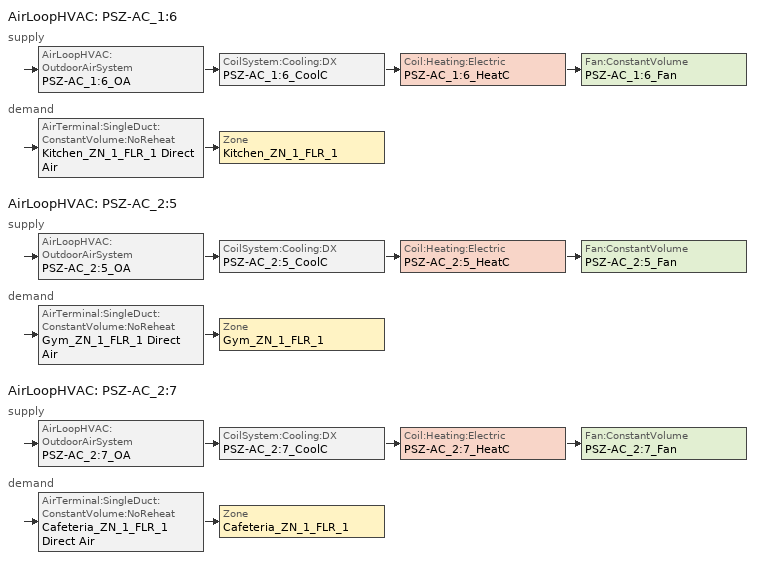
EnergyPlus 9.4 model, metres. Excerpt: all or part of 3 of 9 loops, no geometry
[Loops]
AirLoopHVAC 'PSZ-AC_1:6'
 supply: AirLoopHVAC:OutdoorAirSystem 'PSZ-AC_1:6_OA' > CoilSystem:Cooling:DX 'PSZ-AC_1:6_CoolC' > Coil:Heating:Electric 'PSZ-AC_1:6_HeatC' > Fan:ConstantVolume 'PSZ-AC_1:6_Fan'
 demand: AirTerminal:SingleDuct:ConstantVolume:NoReheat 'Kitchen_ZN_1_FLR_1 Direct Air' > Zone 'Kitchen_ZN_1_FLR_1'
AirLoopHVAC 'PSZ-AC_2:5'
 supply: AirLoopHVAC:OutdoorAirSystem 'PSZ-AC_2:5_OA' > CoilSystem:Cooling:DX 'PSZ-AC_2:5_CoolC' > Coil:Heating:Electric 'PSZ-AC_2:5_HeatC' > Fan:ConstantVolume 'PSZ-AC_2:5_Fan'
 demand: AirTerminal:SingleDuct:ConstantVolume:NoReheat 'Gym_ZN_1_FLR_1 Direct Air' > Zone 'Gym_ZN_1_FLR_1'
AirLoopHVAC 'PSZ-AC_2:7'
 supply: AirLoopHVAC:OutdoorAirSystem 'PSZ-AC_2:7_OA' > CoilSystem:Cooling:DX 'PSZ-AC_2:7_CoolC' > Coil:Heating:Electric 'PSZ-AC_2:7_HeatC' > Fan:ConstantVolume 'PSZ-AC_2:7_Fan'
 demand: AirTerminal:SingleDuct:ConstantVolume:NoReheat 'Cafeteria_ZN_1_FLR_1 Direct Air' > Zone 'Cafeteria_ZN_1_FLR_1'
[DesignSpecification:OutdoorAir] Outdoor Air Method=Flow/Person
Name | Outdoor Air Flow per Person {m3/s-person}
SZ DSOA Cafeteria_ZN_1_FLR_1; SZ DSOA Gym_ZN_1_FLR_1 | 0.01
SZ DSOA Kitchen_ZN_1_FLR_1 | 0.008
[Sizing:Zone] Zone Cooling Design Supply Air Temperature Input Method=SupplyAirTemperature; Zone Cooling Design Supply Air Temperature {C}=12.8; Zone Heating Design Supply Air Temperature Input Method=SupplyAirTemperature; Zone Heating Design Supply Air Temperature {C}=50; Zone Cooling Design Supply Air Humidity Ratio {kgWater/kgDryAir}=0.0085; Zone Heating Design Supply Air Humidity Ratio {kgWater/kgDryAir}=0.008; Cooling Design Air Flow Method=DesignDay; Heating Design Air Flow Method=DesignDay; Account for Dedicated Outdoor Air System=No; Dedicated Outdoor Air System Control Strategy=NeutralSupplyAir; Dedicated Outdoor Air Low Setpoint Temperature for Design {C}=autosize; Dedicated Outdoor Air High Setpoint Temperature for Design {C}=autosize
Name | Design Specification Outdoor Air Object
Cafeteria_ZN_1_FLR_1 | SZ DSOA Cafeteria_ZN_1_FLR_1
Gym_ZN_1_FLR_1 | SZ DSOA Gym_ZN_1_FLR_1
Kitchen_ZN_1_FLR_1 | SZ DSOA Kitchen_ZN_1_FLR_1
[Sizing:System] Type of Load to Size On=Sensible; Design Outdoor Air Flow Rate {m3/s}=AUTOSIZE; Central Heating Maximum System Air Flow Ratio=1; Preheat Design Temperature {C}=7; Preheat Design Humidity Ratio {kgWater/kgDryAir}=0.008; Precool Design Temperature {C}=12.8; Precool Design Humidity Ratio {kgWater/kgDryAir}=0.008; Central Cooling Design Supply Air Temperature {C}=12.8; Central Heating Design Supply Air Temperature {C}=40; Type of Zone Sum to Use=NonCoincident; Central Cooling Design Supply Air Humidity Ratio {kgWater/kgDryAir}=0.0085; Central Heating Design Supply Air Humidity Ratio {kgWater/kgDryAir}=0.008; Cooling Supply Air Flow Rate Method=DesignDay; Heating Supply Air Flow Rate Method=DesignDay; System Outdoor Air Method=ZoneSum; Zone Maximum Outdoor Air Fraction=1; Cooling Design Capacity Method=CoolingDesignCapacity; Cooling Design Capacity {W}=autosize; Heating Design Capacity Method=HeatingDesignCapacity; Heating Design Capacity {W}=autosize; Central Cooling Capacity Control Method=OnOff
Name | 100% Outdoor Air in Cooling | 100% Outdoor Air in Heating
PSZ-AC_1:6 | YES | YES
PSZ-AC_2:5; PSZ-AC_2:7 | No | No
[ZoneControl:Thermostat] Control Type Schedule=Dual Zone Control Type Sched
Name | Zone or ZoneList | Control 1
Cafeteria_ZN_1_FLR_1 Thermostat | Cafeteria_ZN_1_FLR_1 | Cafeteria_ZN_1_FLR_1 DualSPSched
Gym_ZN_1_FLR_1 Thermostat | Gym_ZN_1_FLR_1 | Gym_ZN_1_FLR_1 DualSPSched
Kitchen_ZN_1_FLR_1 Thermostat | Kitchen_ZN_1_FLR_1 | Kitchen_ZN_1_FLR_1 DualSPSched
[ThermostatSetpoint:DualSetpoint]
Name | Heating Setpoint Temperature Schedule | Cooling Setpoint Temperature Schedule
Cafeteria_ZN_1_FLR_1 DualSPSched; Gym_ZN_1_FLR_1 DualSPSched | HTGSETP_SCH | CLGSETP_SCH
Kitchen_ZN_1_FLR_1 DualSPSched | HTGSETP_SCH_BathCorrMechKitchen | CLGSETP_SCH_BathCorrMechKitchen
[AirTerminal:SingleDuct:ConstantVolume:NoReheat] Availability Schedule=ALWAYS_ON; Maximum Air Flow Rate {m3/s}=AUTOSIZE
Cafeteria_ZN_1_FLR_1 Direct Air; Gym_ZN_1_FLR_1 Direct Air; Kitchen_ZN_1_FLR_1 Direct Air
[Zone equipment]
Cafeteria_ZN_1_FLR_1: Cafeteria_ZN_1_FLR_1 Exhaust Fan, Cafeteria_ZN_1_FLR_1 Direct Air
Gym_ZN_1_FLR_1: Gym_ZN_1_FLR_1 Direct Air
Kitchen_ZN_1_FLR_1: Kitchen_ZN_1_FLR_1 Exhaust Fan, Kitchen_ZN_1_FLR_1 Direct Air
[Fan:ConstantVolume] Availability Schedule=HVACOperationSchd; Pressure Rise {Pa}=622; Maximum Flow Rate {m3/s}=AUTOSIZE; Motor In Airstream Fraction=1
Name | Fan Total Efficiency | Motor Efficiency
PSZ-AC_1:6_Fan | 0.53625 | 0.825
PSZ-AC_2:5_Fan | 0.546 | 0.84
PSZ-AC_2:7_Fan | 0.56875 | 0.875
[Fan:ZoneExhaust] Availability Schedule=HVACOperationSchd; Fan Total Efficiency=1; Pressure Rise {Pa}=1.0e-006
Name | Maximum Flow Rate {m3/s}
Cafeteria_ZN_1_FLR_1 Exhaust Fan | 1.3554
Kitchen_ZN_1_FLR_1 Exhaust Fan | 0.2016
[Coil:Cooling:DX:SingleSpeed] Availability Schedule=ALWAYS_ON; Gross Rated Total Cooling Capacity {W}=AUTOSIZE; Gross Rated Sensible Heat Ratio=AUTOSIZE; Rated Air Flow Rate {m3/s}=AUTOSIZE; Total Cooling Capacity Function of Temperature Curve=Cool-Cap-fT; Total Cooling Capacity Function of Flow Fraction Curve=ConstantCubic; Energy Input Ratio Function of Temperature Curve=Cool-EIR-fT; Energy Input Ratio Function of Flow Fraction Curve=ConstantCubic; Part Load Fraction Correlation Curve=Cool-PLF-fPLR
Name | Gross Rated Cooling COP {W/W}
PSZ-AC_1:6_CoolC DXCoil | 3.66668
PSZ-AC_2:5_CoolC DXCoil | 3.50016
[Coil:Cooling:DX:TwoSpeed]
PSZ-AC_2:7_CoolC DXCoil: Availability Schedule=ALWAYS_ON; High Speed Gross Rated Total Cooling Capacity {W}=AUTOSIZE; High Speed Rated Sensible Heat Ratio=AUTOSIZE; High Speed Gross Rated Cooling COP {W/W}=3.30033; High Speed Rated Air Flow Rate {m3/s}=AUTOSIZE; Total Cooling Capacity Function of Temperature Curve=Measured_CoolCStandard10Ton_CapFT; Total Cooling Capacity Function of Flow Fraction Curve=Measured_CoolCStandard10Ton_CapFF; Energy Input Ratio Function of Temperature Curve=Measured_CoolCStandard10Ton_EIRFT; Energy Input Ratio Function of Flow Fraction Curve=Measured_CoolCStandard10Ton_EIRFFF; Part Load Fraction Correlation Curve=No_PLR_Degredation; Low Speed Gross Rated Total Cooling Capacity {W}=AUTOSIZE; Low Speed Gross Rated Sensible Heat Ratio=AUTOSIZE; Low Speed Gross Rated Cooling COP {W/W}=3.34947; Low Speed Rated Air Flow Rate {m3/s}=AUTOSIZE; Low Speed Total Cooling Capacity Function of Temperature Curve=Measured_LowSpeedCoolCapLSFT; Low Speed Energy Input Ratio Function of Temperature Curve=Measured_LowSpeedCoolEIRLSFT
[Coil:Heating:Electric] Availability Schedule=ALWAYS_ON; Nominal Capacity {W}=AUTOSIZE
Name | Efficiency
PSZ-AC_1:6_HeatC | 0.99
PSZ-AC_2:5_HeatC; PSZ-AC_2:7_HeatC | 0.78
[CoilSystem:Cooling:DX] Availability Schedule=ALWAYS_ON
Name | Cooling Coil
PSZ-AC_1:6_CoolC | PSZ-AC_1:6_CoolC DXCoil
PSZ-AC_2:5_CoolC | PSZ-AC_2:5_CoolC DXCoil
PSZ-AC_2:7_CoolC | PSZ-AC_2:7_CoolC DXCoil
[Controller:OutdoorAir] Minimum Outdoor Air Flow Rate {m3/s}=AUTOSIZE; Maximum Outdoor Air Flow Rate {m3/s}=AUTOSIZE; Economizer Control Action Type=ModulateFlow; Economizer Maximum Limit Dry-Bulb Temperature {C}=28; Economizer Maximum Limit Enthalpy {J/kg}=64000; Economizer Minimum Limit Dry-Bulb Temperature {C}=-100; Lockout Type=NoLockout; Minimum Limit Type=FixedMinimum; Minimum Outdoor Air Schedule=MinOA_Sched
Name | Economizer Control Type
PSZ-AC_1:6_OA_Controller; PSZ-AC_2:5_OA_Controller | NoEconomizer
PSZ-AC_2:7_OA_Controller | DifferentialDryBulb
[AirLoopHVAC] Design Supply Air Flow Rate {m3/s}=AUTOSIZE
PSZ-AC_1:6; PSZ-AC_2:5; PSZ-AC_2:7
[EnergyManagementSystem:Sensor]
Name | Output:Variable or Output:Meter Index Key | Output:Variable or Output:Meter
Cooling_Coil_1 | PSZ-AC_1:6_COOLC DXCOIL | Cooling Coil Electricity Energy
Cooling_Coil_2 | PSZ-AC_2:5_COOLC DXCOIL | Cooling Coil Electricity Energy
Cooling_Coil_3 | PSZ-AC_2:7_COOLC DXCOIL | Cooling Coil Electricity Energy
Heating_Coil_1 | PSZ-AC_1:6_HEATC | Heating Coil Electricity Energy
Heating_Coil_2 | PSZ-AC_2:5_HEATC | Heating Coil Electricity Energy
Heating_Coil_3 | PSZ-AC_2:7_HEATC | Heating Coil Electricity Energy
CAFETERIA_ZN_1_FLR_1_O | CAFETERIA_ZN_1_FLR_1 | Zone People Occupant Count
CAFETERIA_ZN_1_FLR_1_T | CAFETERIA_ZN_1_FLR_1 | Zone Mean Air Temperature
CAFETERIA_ZN_1_FLR_1_H | CAFETERIA_ZN_1_FLR_1 | Zone Air System Sensible Heating Energy
CAFETERIA_ZN_1_FLR_1_C | CAFETERIA_ZN_1_FLR_1 | Zone Air System Sensible Cooling Energy
GYM_ZN_1_FLR_1_O | GYM_ZN_1_FLR_1 | Zone People Occupant Count
GYM_ZN_1_FLR_1_T | GYM_ZN_1_FLR_1 | Zone Mean Air Temperature
GYM_ZN_1_FLR_1_H | GYM_ZN_1_FLR_1 | Zone Air System Sensible Heating Energy
GYM_ZN_1_FLR_1_C | GYM_ZN_1_FLR_1 | Zone Air System Sensible Cooling Energy
KITCHEN_ZN_1_FLR_1_O | KITCHEN_ZN_1_FLR_1 | Zone People Occupant Count
KITCHEN_ZN_1_FLR_1_T | KITCHEN_ZN_1_FLR_1 | Zone Mean Air Temperature
KITCHEN_ZN_1_FLR_1_H | KITCHEN_ZN_1_FLR_1 | Zone Air System Sensible Heating Energy
KITCHEN_ZN_1_FLR_1_C | KITCHEN_ZN_1_FLR_1 | Zone Air System Sensible Cooling Energy
[SetpointManager:SingleZone:Reheat] Control Variable=Temperature; Minimum Supply Air Temperature {C}=10; Maximum Supply Air Temperature {C}=50
Name | Control Zone | Setpoint Node or NodeList
SupAirTemp MngrCafeteria_ZN_1_FLR_1 | Cafeteria_ZN_1_FLR_1 | PSZ-AC_2:7 Supply Equipment Outlet Node
SupAirTemp MngrGym_ZN_1_FLR_1 | Gym_ZN_1_FLR_1 | PSZ-AC_2:5 Supply Equipment Outlet Node
SupAirTemp MngrKitchen_ZN_1_FLR_1 | Kitchen_ZN_1_FLR_1 | PSZ-AC_1:6 Supply Equipment Outlet Node
[SetpointManager:MixedAir] Control Variable=Temperature
Name | Setpoint Node or NodeList
PSZ-AC_1:6_CoolC SAT Manager | PSZ-AC_1:6_CoolC-PSZ-AC_1:6_HeatCNode
PSZ-AC_1:6_HeatC MixedAir Manager | PSZ-AC_1:6_HeatC-PSZ-AC_1:6_FanNode
PSZ-AC_1:6_OAMixed Air Temp Manager | PSZ-AC_1:6_OA-PSZ-AC_1:6_CoolCNode
PSZ-AC_2:5_CoolC SAT Manager | PSZ-AC_2:5_CoolC-PSZ-AC_2:5_HeatCNode
PSZ-AC_2:5_HeatC MixedAir Manager | PSZ-AC_2:5_HeatC-PSZ-AC_2:5_FanNode
PSZ-AC_2:5_OAMixed Air Temp Manager | PSZ-AC_2:5_OA-PSZ-AC_2:5_CoolCNode
PSZ-AC_2:7_CoolC SAT Manager | PSZ-AC_2:7_CoolC-PSZ-AC_2:7_HeatCNode
PSZ-AC_2:7_HeatC MixedAir Manager | PSZ-AC_2:7_HeatC-PSZ-AC_2:7_FanNode
PSZ-AC_2:7_OAMixed Air Temp Manager | PSZ-AC_2:7_OA-PSZ-AC_2:7_CoolCNode
[Refrigeration:Case] Availability Schedule=ALWAYS_ON; Zone=Kitchen_ZN_1_FLR_1; Rated Ambient Temperature {C}=23.88; Rated Ambient Relative Humidity {percent}=55; Rated Total Cooling Capacity per Unit Length {W/m}=734; Case Length {m}=3.66; Latent Case Credit Curve Type=CaseTemperatureMethod; Standard Case Lighting Power per Unit Length {W/m}=33; Case Lighting Schedule=BLDG_LIGHT_SCH; Fraction of Lighting Energy to Case=1; Case Anti-Sweat Heater Power per Unit Length {W/m}=0; Minimum Anti-Sweat Heater Power per Unit Length {W/m}=0; Anti-Sweat Heater Control Type=None; Humidity at Zero Anti-Sweat Heater Energy {percent}=0; Case Height {m}=0; Defrost Energy Correction Curve Type=None; Under Case HVAC Return Air Fraction=0
Name | Rated Latent Heat Ratio | Rated Runtime Fraction | Case Operating Temperature {C} | Latent Case Credit Curve | Standard Case Fan Power per Unit Length {W/m} | Operating Case Fan Power per Unit Length {W/m} | Fraction of Anti-Sweat Heater Energy to Case | Case Defrost Power per Unit Length {W/m} | Case Defrost Type | Case Defrost Schedule | Case Defrost Drip-Down Schedule | Refrigerated Case Restocking Schedule | Case Credit Fraction Schedule
Kitchen_ZN_1_FLR_1_Case:1_WALKINFREEZER | 0.1 | 0.4 | -23 | Kitchen_ZN_1_FLR_1_Case:1_WALKINFREEZERSingleShelfHorizontal_LatentEnergyMult | 68.3 | 68.3 | 0 | 547 | ELECTRIC | Kitchen_ZN_1_FLR_1_Case:1_WALKINFREEZER_CaseDefrost2aDaySched | Kitchen_ZN_1_FLR_1_Case:1_WALKINFREEZER_CaseDripDown2aDaySched | Kitchen_ZN_1_FLR_1_Case:1_WALKINFREEZER_WalkInStockingSched | Kitchen_ZN_1_FLR_1_Case:1_WALKINFREEZER_CaseCreditReduxSched
Kitchen_ZN_1_FLR_1_Case:2_SELFCONTAINEDDISPLAYCASE | 0.08 | 0.85 | 2 | Kitchen_ZN_1_FLR_1_Case:2_SELFCONTAINEDDISPLAYCASEMultiShelfVertical_LatentEnergyMult | 55 | 55 | 0.2 | 0 | NONE |  |  | Kitchen_ZN_1_FLR_1_Case:2_SELFCONTAINEDDISPLAYCASE_CaseStockingSched
[Refrigeration:CompressorRack] Heat Rejection Location=OUTDOORS; Design Condenser Fan Power {W}=350; Condenser Type=AIRCOOLED
Name | Design Compressor Rack COP {W/W} | Compressor Rack COP Function of Temperature Curve | Condenser Fan Power Function of Temperature Curve | Refrigeration Case Name or WalkIn Name or CaseAndWalkInList
RACK1 | 1.5 | RACK1_RackCOPfTCurve | RACK1_RackCondFanCurve2 | Kitchen_ZN_1_FLR_1_Case:1_WALKINFREEZER
RACK2 | 3 | RACK2_RackCOPfTCurve |  | Kitchen_ZN_1_FLR_1_Case:2_SELFCONTAINEDDISPLAYCASE
[Schedule:Compact]
ALWAYS_ON: Through: 12/31, For: AllDays, Until: 24:00, 1
BLDG_LIGHT_SCH: Through: 6/30, For: Weekdays SummerDesignDay, Until: 07:00, 0.1773, Until: 21:00, 0.9, Until: 24:00, 0.1773, For: AllOtherDays, Until: 24:00, 0.1773, Through: 9/1, For: Weekdays SummerDesignDay, Until: 08:00, 0.1773, Until: 20:00, 0.5, Until: 24:00, 0.1773, For: AllOtherDays, Until: 24:00, 0.1773, Through: 12/31, For: Weekdays SummerDesignDay, Until: 07:00, 0.1773, Until: 21:00, 0.9, Until: 24:00, 0.1773, For: AllOtherDays, Until: 24:00, 0.1773
CLGSETP_SCH: Through: 6/30, For: SummerDesignDay, Until: 24:00, 24, For: WeekEnds Holidays WinterDesignDay, Until: 24:00, 27, For: AllOtherDays, Until: 06:00, 27, Until: 21:00, 24, Until: 24:00, 27, Through: 9/1, For: SummerDesignDay, Until: 24:00, 24, For: WeekEnds Holidays WinterDesignDay, Until: 24:00, 27, For: AllOtherDays, Until: 07:00, 27, Until: 18:00, 24, Until: 24:00, 27, Through: 12/31, For: SummerDesignDay, Until: 24:00, 24, For: WeekEnds Holidays WinterDesignDay, Until: 24:00, 27, For: AllOtherDays, Until: 06:00, 27, Until: 21:00, 24, Until: 24:00, 27
CLGSETP_SCH_BathCorrMechKitchen: Through: 12/31, For: SummerDesignDay, Until: 06:00, 27, Until: 21:00, 24, Until: 24:00, 27, For: AllOtherDays, Until: 24:00, 27
HTGSETP_SCH: Through: 6/30, For: WinterDesignDay, Until: 24:00, 21, For: WeekEnds Holidays SummerDesignDay, Until: 24:00, 16, For: AllOtherDays, Until: 06:00, 16, Until: 21:00, 21, Until: 24:00, 16, Through: 9/1, For: WinterDesignDay, Until: 24:00, 21, For: WeekEnds Holidays SummerDesignDay, Until: 24:00, 16, For: AllOtherDays, Until: 07:00, 16, Until: 18:00, 21, Until: 24:00, 16, Through: 12/31, For: WinterDesignDay, Until: 24:00, 21, For: WeekEnds Holidays SummerDesignDay, Until: 24:00, 16, For: AllOtherDays, Until: 06:00, 16, Until: 21:00, 21, Until: 24:00, 16
HTGSETP_SCH_BathCorrMechKitchen: Through: 12/31, For: WinterDesignDay, Until: 06:00, 16, Until: 21:00, 21, Until: 24:00, 16, For: AllOtherDays, Until: 24:00, 16
HVACOperationSchd; MinOA_Sched: Through: 12/31, For: Weekdays SummerDesignDay, Until: 06:00, 0, Until: 21:00, 1, Until: 24:00, 0, For: AllOtherDays, Until: 24:00, 0
Dual Zone Control Type Sched: Through: 12/31, For: AllDays, Until: 24:00, 4
Kitchen_ZN_1_FLR_1_Case:1_WALKINFREEZER_CaseCreditReduxSched: Through: 12/31, For:AllDays, Interpolate:No, Until: 7:00, 0.2, Until: 21:00, 0.4, Until: 24:00, 0.2
Kitchen_ZN_1_FLR_1_Case:1_WALKINFREEZER_CaseDefrost2aDaySched: Through: 12/31, For:AllDays, Interpolate:Average, Until: 11:00, 0, Until: 11:20, 1, Until: 23:00, 0, Until: 23:20, 1, Until: 24:00, 0
Kitchen_ZN_1_FLR_1_Case:1_WALKINFREEZER_CaseDripDown2aDaySched: Through: 12/31, For:AllDays, Interpolate:Average, Until: 11:00, 0, Until: 11:30, 1, Until: 23:00, 0, Until: 23:30, 1, Until: 24:00, 0
Kitchen_ZN_1_FLR_1_Case:1_WALKINFREEZER_WalkInStockingSched: Through: 12/31, For: Tuesday Friday, Until: 4:00, 0, Until: 5:00, 725, Until: 6:00, 417, Until: 7:00, 290, Until: 24:00, 0, For: AllOtherDays, Until: 4:00, 0, Until: 5:00, 125, Until: 6:00, 117, Until: 7:00, 90, Until: 19:00, 0, Until: 20:00, 125, Until: 21:00, 117, Until: 22:00, 90, Until: 24:00, 0
Kitchen_ZN_1_FLR_1_Case:2_SELFCONTAINEDDISPLAYCASE_CaseStockingSched: Through: 12/31, For:AllDays, Until: 6:00, 0, Until: 7:00, 50, Until: 9:00, 70, Until: 10:00, 80, Until: 11:00, 70, Until: 13:00, 50, Until: 14:00, 80, Until: 15:00, 90, Until: 16:00, 80, Until: 24:00, 0
[Curve:Quadratic]
Name | Coefficient1 Constant | Coefficient2 x | Coefficient3 x**2 | Minimum Value of x | Maximum Value of x | Minimum Curve Output | Maximum Curve Output
Cool-PLF-fPLR | 0.909496 | 0.0986477 | -0.00819488 | 0 | 1 | 0.7 | 1
Measured_CoolCStandard10Ton_CapFF | 0.7685 | 0.2315 | 0 | 0.776 | 1.197
Measured_CoolCStandard10Ton_EIRFFF | 1.192 | -0.1917 | 0 | 0.776 | 1.197
No_PLR_Degredation | 1 | 0 | 0 | 0 | 1
RACK1_RackCOPfTCurve | 1.7603 | -0.0377 | 0.0004 | 10 | 35
RACK1_RackCondFanCurve2 | 0 | 0.0286 | 0 | 0 | 35
RACK2_RackCOPfTCurve | 1 | 0 | 0 | 0 | 50
[Curve:Cubic]
Name | Coefficient1 Constant | Coefficient2 x | Coefficient3 x**2 | Coefficient4 x**3 | Minimum Value of x | Maximum Value of x
ConstantCubic | 1 | 0 | 0 | 0 | -100 | 100
Kitchen_ZN_1_FLR_1_Case:1_WALKINFREEZERSingleShelfHorizontal_LatentEnergyMult | 0.020376 | 0.00024378 | 1.14e-05 | 1.811e-07 | -35 | 20
Kitchen_ZN_1_FLR_1_Case:2_SELFCONTAINEDDISPLAYCASEMultiShelfVertical_LatentEnergyMult | 0.0265263 | 0.00107803 | -6.02558e-05 | 1.23732e-06 | -35 | 20
[Curve:Biquadratic]
Name | Coefficient1 Constant | Coefficient2 x | Coefficient3 x**2 | Coefficient4 y | Coefficient5 y**2 | Coefficient6 x*y | Minimum Value of x | Maximum Value of x | Minimum Value of y | Maximum Value of y
Cool-Cap-fT | 0.971212 | -0.0152755 | 0.00144345 | -0.00039321 | -6.8364e-06 | -0.000290596 | -100 | 100 | -100 | 100
Cool-EIR-fT | 0.286871 | 0.0239022 | -0.000810648 | 0.0134585 | 0.000338936 | -0.000487004 | -100 | 100 | -100 | 100
Measured_LowSpeedCoolCapLSFT | 0.4136 | 0.03105 | 0 | 0.006952 | -0.0002128 | 0 | 11.1 | 29.4 | 10 | 50.3
Measured_CoolCStandard10Ton_CapFT | 0.52357 | 0.03478 | 0 | -0.001915 | -0.00010838 | 0 | 11.1 | 29.4 | 10 | 50.3
Measured_LowSpeedCoolEIRLSFT | 1.1389 | -0.04518 | 0.0014298 | 0.006044 | 0.0006745 | -0.0012325 | 11.1 | 29.4 | 10 | 50.3
Measured_CoolCStandard10Ton_EIRFT | 0.9847 | -0.04285 | 0.0013562 | 0.009934 | 0.0006398 | -0.001169 | 11.1 | 29.4 | 10 | 50.3
